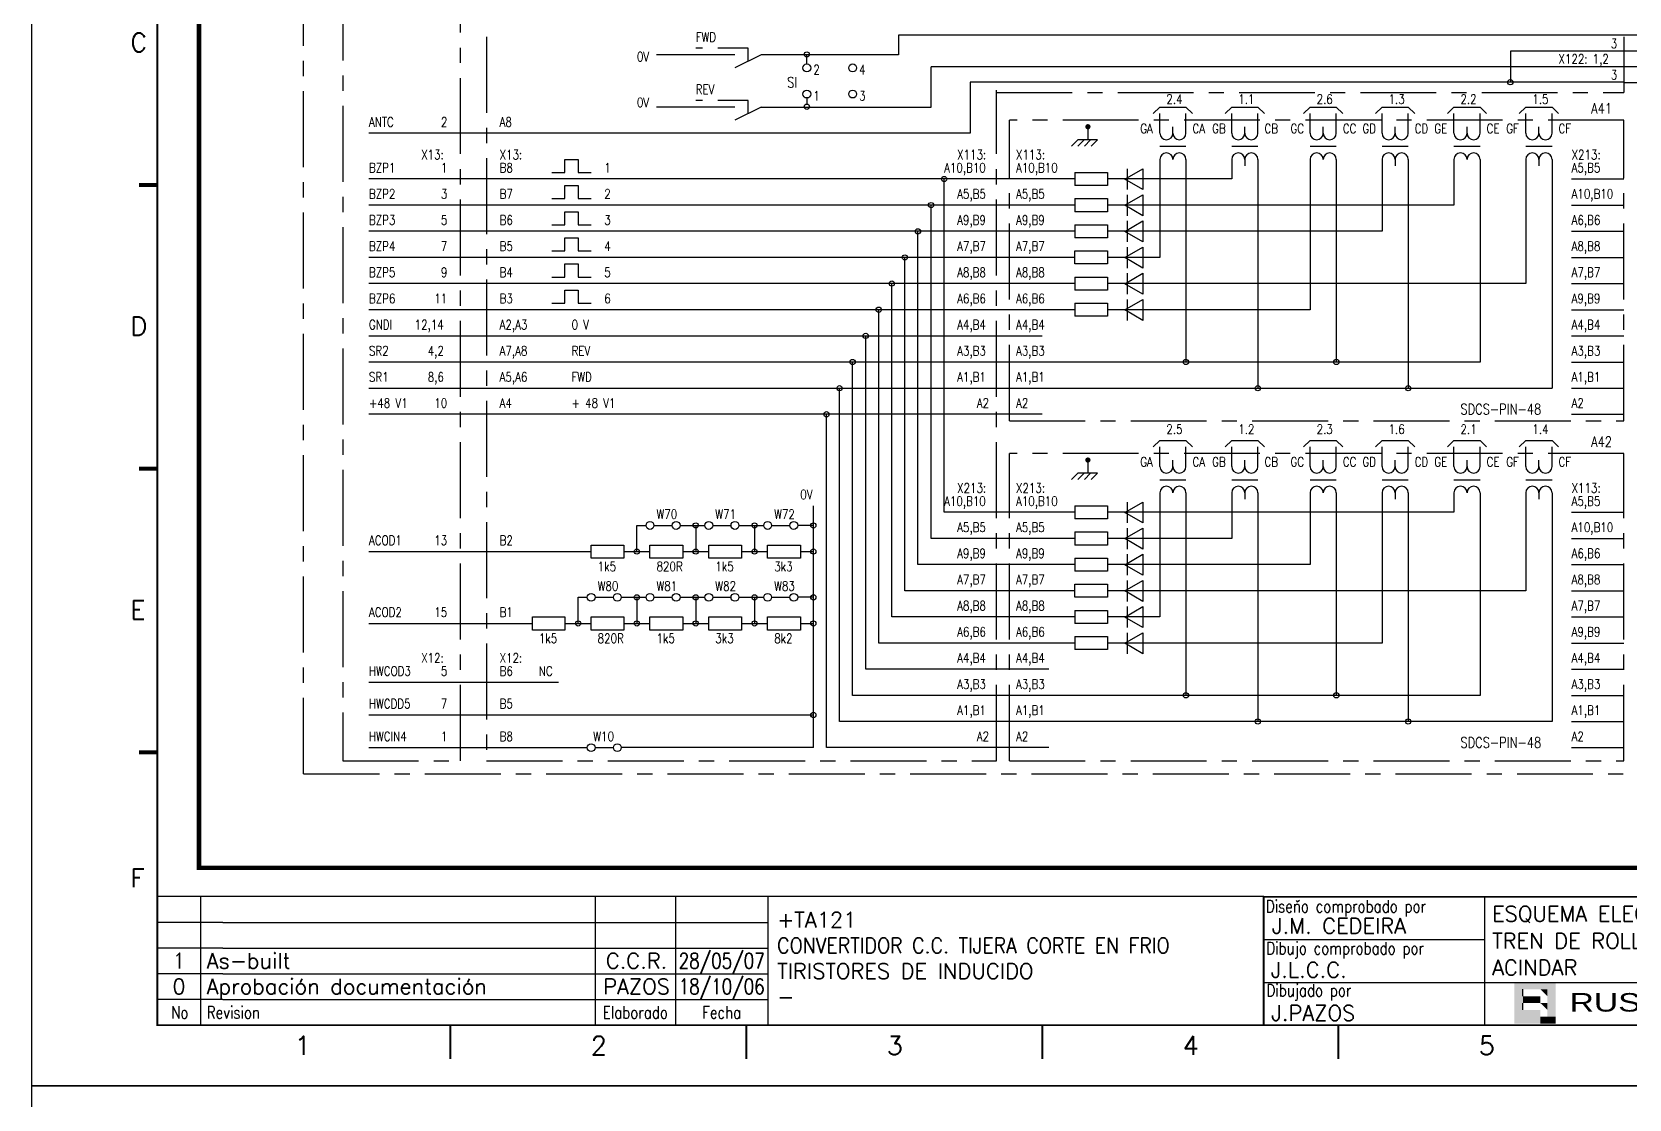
# Model space of a CAD drawing. Extents: x 3 to 423, y -4757 to 292.
# Drawn here: x 2.6 to 265.9, y -1492.4 to -1316.5 of the extents above; entities that cross this region are included whole.
import ezdxf
from ezdxf.enums import TextEntityAlignment as Align

# ---------------------------------------------------------------- set-up
doc = ezdxf.new("R2010")
doc.units = 0
doc.header["$LTSCALE"] = 10
doc.header["$MEASUREMENT"] = 0
for name, pattern in [('CENTER', [2, 1.25, -0.25, 0.25, -0.25]), ('DASHDOT', [1, 0.5, -0.25, 0, -0.25]), ('DASHED', [0.75, 0.5, -0.25])]:
    doc.linetypes.add(name, pattern=pattern)
for name, color, linetype in [('1', 7, 'CONTINUOUS'), ('10', 5, 'CONTINUOUS'), ('2', 7, 'CONTINUOUS'), ('25', 3, 'CONTINUOUS'), ('25K', 4, 'DASHED'), ('25PK', 4, 'CENTER'), ('35', 2, 'CONTINUOUS'), ('DIBUJO', 7, 'CONTINUOUS')]:
    doc.layers.add(name, color=color, linetype=linetype)
doc.styles.add('ABBSTYLE', font='ROMANS.SHX', dxfattribs={"width": 0.8})
doc.styles.add('HELVETICA', font='HELV.SHX')
doc.styles.add('LABEL', font='SIMPLEX', dxfattribs={"width": 0.8, "height": 4})
doc.styles.add('ROMANS', font='romans')

# ---------------------------------------------------------------- blocks, each defined once
blk = doc.blocks.new('newcajec')
at = {"layer": '1'}
for p, q in [((179.4, 20.85), (0.13, 20.85)), ((7, 20.85), (7, 0)), ((71, 20.85), (71, 0)), ((84, 20.85), (84, 0.09)), ((99, 20.85), (99, 0)), ((215.2, 20.8), (215.2, 0)), ((184.64, 20.18), (184.81, 20.01)), ((184.81, 20.01), (185.18, 20.25)), ((10.6, 16.64), (0, 16.64)), ((10.6, 16.64), (99, 16.64)), ((179.4, 13.87), (215.2, 13.87)), ((10.6, 12.48), (0, 12.48)), ((10.6, 12.48), (99, 12.48)), ((10.6, 8.32), (0, 8.32)), ((10.6, 8.32), (99, 8.32)), ((179.4, 6.93), (267.63, 6.93)), ((10.6, 4.16), (0, 4.16)), ((10.6, 4.16), (99, 4.16))]:
    blk.add_line(p, q, dxfattribs=at)
at = {"layer": '1', "const_width": 0.3}
blk.add_lwpolyline([(0, 0), (0, 272.5), (383, 272.5), (383, 0)], close=True, dxfattribs=at)
at = {"layer": '1'}
for points in [[(-2.99, 136.23, 0.6, 0.6, 0), (-0.18, 136.23, 0.6, 0.6, 0)], [(-2.99, 90.23, 0.6, 0.6, 0), (-0.18, 90.23, 0.6, 0.6, 0)], [(-2.99, 44.23, 0.6, 0.6, 0), (-0.18, 44.23, 0.6, 0.6, 0)], [(383, 20.8, 0.3, 0.3, 0), (179.4, 20.8, 0.3, 0.3, 0), (179.4, 0, 0.3, 0.3, 0)], [(47.5, -5.5, 0.3, 0.3, 0), (47.5, -0.09, 0.3, 0.3, 0)], [(95.5, -5.5, 0.3, 0.3, 0), (95.5, -0.09, 0.3, 0.3, 0)], [(143.5, -5.5, 0.3, 0.3, 0), (143.5, -0.09, 0.3, 0.3, 0)], [(191.5, -5.5, 0.3, 0.3, 0), (191.5, -0.09, 0.3, 0.3, 0)]]:
    blk.add_lwpolyline(points, format="xyseb", dxfattribs=at)
at = {"layer": '2', "color": 14}
for p, q in [((221.42, 4.69), (221.42, 5.81)), ((221.42, 2.47), (221.42, 3.58))]:
    blk.add_line(p, q, dxfattribs=at)
for points in [[(220.05, 5.81), (220.05, 6.92), (226.74, 5.81), (226.74, 6.92)], [(221.42, 2.47), (220.05, 2.47), (221.42, 5.81), (220.05, 5.81)], [(224.25, 5.81), (225.37, 5.81), (225.37, 4.69)], [(225.37, 5.81), (226.74, 5.81), (225.37, 1.35), (226.74, 1.35)], [(221.42, 4.69), (224.25, 4.69), (221.42, 3.58), (224.25, 3.58)], [(224.25, 3.58), (225.37, 3.58), (225.37, 2.47)], [(224.25, 0.24), (224.25, 2.47), (220.05, 0.24), (220.05, 2.47)], [(226.74, 1.35), (226.74, 0.24), (224.25, 1.35), (224.25, 0.24)]]:
    blk.add_solid(points, dxfattribs=at)
at = {"layer": '1', "style": 'ROMANS'}
for s, p in [('C', (-4.37, 157.84)), ('D', (-4.37, 111.84)), ('E', (-4.37, 65.84)), ('F', (-4.37, 22.34)), ('1', (22.29, -4.82)), ('2', (70.29, -4.82)), ('3', (118.29, -4.82)), ('4', (166.29, -4.82)), ('5', (214.29, -4.82))]:
    blk.add_text(s, height=3, dxfattribs=at).set_placement(p)
at = {"layer": '1', "style": 'LABEL', "width": 0.8}
for s, p in [('Diseno comprobado por', (179.73, 18.27)), ('Dibujo comprobado por', (179.81, 11.47)), ('Dibujado por', (179.83, 4.64)), ('No', (2.23, 1.05)), ('Revision', (8, 1.05))]:
    blk.add_text(s, height=2, dxfattribs=at).set_placement(p)
for s, p in [('Elaborado', (77.5, 1.05)), ('Fecha', (91.5, 1.05))]:
    blk.add_text(s, height=2, dxfattribs=at).set_placement(p, align=Align.CENTER)
at = {"layer": '10', "style": 'ROMANS'}
for tag, p in [('REV41', (3.5, 18.74)), ('REV43', (77.7, 18.74)), ('REV31', (3.5, 14.58)), ('REV33', (77.7, 14.58)), ('REV21', (3.5, 10.42)), ('REV23', (77.7, 10.42)), ('REV11', (3.5, 6.27)), ('REV13', (77.7, 6.27))]:
    blk.add_attdef(tag, text='', height=2.5, dxfattribs=at).set_placement(p, align=Align.MIDDLE)
for tag, p, height in [('REV42', (8, 17.49), 2.5), ('SHEETNAME1', (100.5, 15.83), 2.5), ('DOCUMENTTYPE', (216.43, 16.8), 2.5), ('NOTA', (305.32, 15.8), 3), ('REV32', (8, 13.33), 2.5), ('DESIGNCHECK', (180.74, 14.83), 2.5), ('SHEETNAME2', (100.5, 11.67), 2.5), ('OBJECT', (216.43, 12.4), 2.5), ('REV22', (8, 9.17), 2.5), ('CUSTOMER', (216.43, 8.08), 2.5), ('ORDER', (305.32, 7.3), 4.5), ('SHEETNAME3', (100.5, 7.51), 2.5), ('DRAWINGCHECK', (180.53, 7.71), 2.5), ('REV12', (8, 5.01), 2.5), ('SHEETNAME4', (100.5, 3.35), 2.5), ('DOCUMENT_ID', (305.32, 0.93), 4.4), ('USER', (180.63, 0.71), 2.5), ('DEPARTMENT', (271.93, 1.05), 2.5)]:
    blk.add_attdef(tag, p, '', height=height, dxfattribs=at)
for tag, width, p, p2 in [('REV44', 1.221199, (84.53, 17.49), (98.48, 17.49)), ('REV34', 1.221199, (84.53, 13.33), (98.48, 13.33)), ('REV24', 1.221199, (84.53, 9.17), (98.48, 9.17)), ('REV14', 1.221199, (84.53, 5.01), (98.48, 5.01)), ('CREATED2', 7.039915, (282.71, 1.05), (301.14, 1.05))]:
    blk.add_attdef(tag, text='', height=2.5, dxfattribs=dict(at, width=width)).set_placement(p, p2, align=Align.FIT)
for tag, p in [('SHEET', (382, 7.43)), ('NEXTSHEET', (382, 0.5))]:
    blk.add_attdef(tag, text='', height=2.5, dxfattribs=at).set_placement(p, align=Align.RIGHT)
at = {"layer": 'DIBUJO', "color": 14, "style": 'HELVETICA', "width": 1.3}
blk.add_text('RUSSULA S.A.', height=3, dxfattribs=at).set_placement((229, 2.19))

msp = doc.modelspace()

# ---------------------------------------------------------------- linework, layer by layer
at = {"layer": '2', "color": 4, "linetype": 'CENTER'}
for p, q in [((53.87, -1228.73), (53.87, -1436.65)), ((47.4, -1438.81), (400.76, -1438.81)), ((47.4, -1438.81), (400.76, -1438.81))]:
    msp.add_line(p, q, dxfattribs=at)
at = {"layer": '2', "color": 3, "linetype": 'DASHDOT', "const_width": 0.724}
msp.add_lwpolyline([(30.17, -1212.57), (405.07, -1212.57), (405.07, -1454.32), (30.17, -1454.32), (30.17, -1212.57)], dxfattribs=at)
at = {"layer": '25'}
for p, q in [((188.53, -1328.92), (187.45, -1330)), ((188.53, -1328.92), (192.84, -1328.92)), ((192.84, -1328.92), (193.91, -1330)), ((200.38, -1328.92), (199.3, -1330)), ((200.38, -1328.92), (204.69, -1328.92)), ((204.69, -1328.92), (205.77, -1330)), ((213.31, -1328.92), (212.23, -1330)), ((213.31, -1328.92), (217.62, -1328.92)), ((217.62, -1328.92), (218.69, -1330)), ((225.16, -1328.92), (224.08, -1330)), ((225.16, -1328.92), (229.47, -1328.92)), ((229.47, -1328.92), (230.54, -1330)), ((237.01, -1328.92), (235.93, -1330)), ((237.01, -1328.92), (241.32, -1328.92)), ((241.32, -1328.92), (242.39, -1330)), ((248.86, -1328.92), (247.78, -1330)), ((248.86, -1328.92), (253.17, -1328.92)), ((253.17, -1328.92), (254.24, -1330)), ((188.53, -1383.86), (187.45, -1384.94)), ((188.53, -1383.86), (192.84, -1383.86)), ((192.84, -1383.86), (193.91, -1384.94)), ((200.38, -1383.86), (199.3, -1384.94)), ((200.38, -1383.86), (204.69, -1383.86)), ((204.69, -1383.86), (205.77, -1384.94)), ((213.31, -1383.86), (212.23, -1384.94)), ((213.31, -1383.86), (217.62, -1383.86)), ((217.62, -1383.86), (218.69, -1384.94)), ((225.16, -1383.86), (224.08, -1384.94)), ((225.16, -1383.86), (229.47, -1383.86)), ((229.47, -1383.86), (230.54, -1384.94)), ((237.01, -1383.86), (235.93, -1384.94)), ((237.01, -1383.86), (241.32, -1383.86)), ((241.32, -1383.86), (242.39, -1384.94)), ((248.86, -1383.86), (247.78, -1384.94)), ((248.86, -1383.86), (253.17, -1383.86)), ((253.17, -1383.86), (254.24, -1384.94))]:
    msp.add_line(p, q, dxfattribs=at)
at = {"layer": '25K'}
for p, q in [((265.02, -1322.22), (285.49, -1322.22)), ((265.02, -1324.85), (294.1, -1324.85))]:
    msp.add_line(p, q, dxfattribs=at)
for points in [[(120.66, -1321.38), (120.66, -1319.23), (112.04, -1319.23)], [(120.66, -1330), (120.66, -1327.84), (112.04, -1327.84)]]:
    msp.add_lwpolyline(points, dxfattribs=at)
at = {"layer": '25PK'}
for p, q in [((47.4, -1438.81), (47.4, -1225.5)), ((73.26, -1436.65), (73.26, -1228.73)), ((77.57, -1237.35), (77.57, -1436.65)), ((265.02, -1237.35), (265.02, -1326.49)), ((161.6, -1436.65), (161.6, -1326.14)), ((161.6, -1326.49), (265.02, -1326.49)), ((265.02, -1331.08), (163.75, -1331.08)), ((163.75, -1380.63), (163.75, -1331.08)), ((265.02, -1380.63), (265.02, -1331.08)), ((163.75, -1380.63), (265.02, -1380.63)), ((265.02, -1386.02), (163.75, -1386.02)), ((163.75, -1436.65), (163.75, -1386.02)), ((265.02, -1436.65), (265.02, -1386.02)), ((53.87, -1436.65), (73.26, -1436.65)), ((77.57, -1436.65), (161.6, -1436.65)), ((163.75, -1436.65), (265.02, -1436.65))]:
    msp.add_line(p, q, dxfattribs=at)
at = {"layer": '35'}
for p, q in [((285.49, -1317.07), (145.44, -1317.07)), ((118.5, -1320.3), (105.58, -1320.3)), ((122.81, -1320.3), (118.5, -1322.46)), ((130.35, -1321.81), (130.35, -1320.3)), ((294.1, -1319.69), (246.31, -1319.69)), ((246.31, -1319.69), (246.31, -1324.8)), ((150.82, -1322.22), (265.02, -1322.22)), ((265.02, -1324.8), (157.29, -1324.8)), ((118.5, -1328.92), (105.58, -1328.92)), ((122.81, -1328.92), (118.5, -1331.08)), ((130.35, -1327.41), (130.35, -1328.39)), ((188.53, -1333.23), (188.53, -1330)), ((192.84, -1333.23), (192.84, -1330)), ((200.38, -1333.23), (200.38, -1330)), ((204.69, -1333.23), (204.69, -1330)), ((213.31, -1333.23), (213.31, -1330)), ((217.62, -1333.23), (217.62, -1330)), ((225.16, -1333.23), (225.16, -1330)), ((229.47, -1333.23), (229.47, -1330)), ((237.01, -1333.23), (237.01, -1330)), ((241.32, -1333.23), (241.32, -1330)), ((248.86, -1333.23), (248.86, -1330)), ((253.17, -1333.23), (253.17, -1330)), ((174.99, -1334.31), (173.98, -1335.35)), ((178.24, -1334.31), (174.99, -1334.31)), ((176.04, -1334.31), (175.04, -1335.35)), ((177.11, -1334.31), (176.11, -1335.35)), ((178.24, -1334.31), (177.23, -1335.35)), ((190.68, -1333.23), (190.68, -1332.15)), ((202.53, -1333.23), (202.53, -1332.15)), ((215.46, -1333.23), (215.46, -1332.15)), ((227.31, -1333.23), (227.31, -1332.15)), ((239.16, -1333.23), (239.16, -1332.15)), ((251.01, -1333.23), (251.01, -1332.15)), ((188.53, -1335.38), (192.84, -1335.38)), ((200.38, -1335.38), (204.69, -1335.38)), ((213.31, -1335.38), (217.62, -1335.38)), ((225.16, -1335.38), (229.47, -1335.38)), ((237.01, -1335.38), (241.32, -1335.38)), ((248.86, -1335.38), (253.17, -1335.38)), ((88.34, -1339.69), (90.49, -1339.69)), ((90.49, -1337.54), (92.65, -1337.54)), ((90.49, -1339.69), (90.49, -1337.54)), ((92.65, -1337.54), (92.65, -1339.69)), ((92.65, -1339.69), (94.8, -1339.69)), ((174.52, -1339.69), (179.91, -1339.69)), ((174.52, -1339.69), (174.52, -1341.85)), ((179.91, -1339.69), (179.91, -1341.85)), ((182.74, -1340.8), (185.73, -1339.07)), ((183.14, -1339.07), (183.14, -1342.52)), ((185.73, -1339.07), (185.73, -1342.52)), ((188.53, -1337.54), (188.53, -1353.7)), ((192.84, -1337.54), (192.84, -1370.94)), ((200.38, -1337.54), (200.38, -1340.77)), ((202.53, -1337.54), (202.53, -1338.62)), ((204.69, -1337.54), (204.69, -1375.25)), ((213.31, -1337.54), (213.31, -1362.32)), ((217.62, -1337.54), (217.62, -1370.94)), ((225.16, -1337.54), (225.16, -1349.39)), ((227.31, -1337.54), (227.31, -1338.62)), ((229.47, -1337.54), (229.47, -1375.25)), ((237.01, -1337.54), (237.01, -1345.08)), ((241.32, -1337.54), (241.32, -1370.94)), ((248.86, -1337.54), (248.86, -1358.01)), ((251.01, -1337.54), (251.01, -1338.62)), ((253.17, -1337.54), (253.17, -1375.25)), ((174.52, -1340.77), (58.18, -1340.77)), ((90.49, -1344), (90.49, -1341.85)), ((90.49, -1341.85), (92.65, -1341.85)), ((92.65, -1341.85), (92.65, -1344)), ((152.98, -1395.71), (152.98, -1340.77)), ((179.91, -1341.85), (174.52, -1341.85)), ((200.38, -1340.77), (179.91, -1340.77)), ((185.73, -1342.52), (182.74, -1340.8)), ((256.4, -1340.77), (265.02, -1340.77)), ((174.52, -1345.08), (58.18, -1345.08)), ((88.34, -1344), (90.49, -1344)), ((92.65, -1344), (94.8, -1344)), ((150.82, -1400.02), (150.82, -1345.08)), ((174.52, -1344), (179.91, -1344)), ((174.52, -1344), (174.52, -1346.16)), ((179.91, -1344), (179.91, -1346.16)), ((237.01, -1345.08), (179.91, -1345.08)), ((182.74, -1345.11), (185.73, -1343.38)), ((185.73, -1346.83), (182.74, -1345.11)), ((183.14, -1343.38), (183.14, -1346.83)), ((185.73, -1343.38), (185.73, -1346.83)), ((256.4, -1345.08), (265.02, -1345.08)), ((90.49, -1348.31), (90.49, -1346.16)), ((90.49, -1346.16), (92.65, -1346.16)), ((92.65, -1346.16), (92.65, -1348.31)), ((179.91, -1346.16), (174.52, -1346.16)), ((182.74, -1349.42), (185.73, -1347.69)), ((183.14, -1347.69), (183.14, -1351.14)), ((185.73, -1347.69), (185.73, -1351.14)), ((174.52, -1349.39), (58.18, -1349.39)), ((88.34, -1348.31), (90.49, -1348.31)), ((92.65, -1348.31), (94.8, -1348.31)), ((148.67, -1404.33), (148.67, -1349.39)), ((174.52, -1348.31), (179.91, -1348.31)), ((174.52, -1348.31), (174.52, -1350.47)), ((179.91, -1348.31), (179.91, -1350.47)), ((225.16, -1349.39), (179.91, -1349.39)), ((185.73, -1351.14), (182.74, -1349.42)), ((256.4, -1349.39), (265.02, -1349.39)), ((88.34, -1352.62), (90.49, -1352.62)), ((90.49, -1350.47), (92.65, -1350.47)), ((90.49, -1352.62), (90.49, -1350.47)), ((92.65, -1350.47), (92.65, -1352.62)), ((92.65, -1352.62), (94.8, -1352.62)), ((179.91, -1350.47), (174.52, -1350.47)), ((174.52, -1352.62), (179.91, -1352.62)), ((174.52, -1354.78), (174.52, -1352.62)), ((179.91, -1352.62), (179.91, -1354.78)), ((182.74, -1353.73), (185.73, -1352)), ((183.14, -1352), (183.14, -1355.45)), ((185.73, -1352), (185.73, -1355.45)), ((174.52, -1353.7), (58.18, -1353.7)), ((90.49, -1354.78), (92.65, -1354.78)), ((90.49, -1356.93), (90.49, -1354.78)), ((92.65, -1354.78), (92.65, -1356.93)), ((146.51, -1408.64), (146.51, -1353.7)), ((179.91, -1354.78), (174.52, -1354.78)), ((188.53, -1353.7), (179.91, -1353.7)), ((185.73, -1355.45), (182.74, -1353.73)), ((256.4, -1353.7), (265.02, -1353.7)), ((174.52, -1358.01), (58.18, -1358.01)), ((88.34, -1356.93), (90.49, -1356.93)), ((92.65, -1356.93), (94.8, -1356.93)), ((144.36, -1412.95), (144.36, -1358.01)), ((174.52, -1356.93), (179.91, -1356.93)), ((174.52, -1356.93), (174.52, -1359.09)), ((179.91, -1356.93), (179.91, -1359.09)), ((248.86, -1358.01), (179.91, -1358.01)), ((182.74, -1358.03), (185.73, -1356.31)), ((185.73, -1359.76), (182.74, -1358.03)), ((183.14, -1356.31), (183.14, -1359.76)), ((185.73, -1356.31), (185.73, -1359.76)), ((256.4, -1358.01), (265.02, -1358.01)), ((90.49, -1361.24), (90.49, -1359.09)), ((90.49, -1359.09), (92.65, -1359.09)), ((92.65, -1359.09), (92.65, -1361.24)), ((179.91, -1359.09), (174.52, -1359.09)), ((182.74, -1362.34), (185.73, -1360.62)), ((183.14, -1360.62), (183.14, -1364.07)), ((185.73, -1360.62), (185.73, -1364.07)), ((174.52, -1362.32), (58.18, -1362.32)), ((88.34, -1361.24), (90.49, -1361.24)), ((92.65, -1361.24), (94.8, -1361.24)), ((142.2, -1417.26), (142.2, -1362.32)), ((174.52, -1361.24), (179.91, -1361.24)), ((174.52, -1361.24), (174.52, -1363.39)), ((179.91, -1363.39), (174.52, -1363.39)), ((179.91, -1361.24), (179.91, -1363.39)), ((213.31, -1362.32), (179.91, -1362.32)), ((185.73, -1364.07), (182.74, -1362.34)), ((256.4, -1362.32), (265.02, -1362.32)), ((58.18, -1366.63), (169.14, -1366.63)), ((140.05, -1421.57), (140.05, -1366.63)), ((256.4, -1366.63), (265.02, -1366.63)), ((241.32, -1370.94), (58.18, -1370.94)), ((137.9, -1425.88), (137.9, -1370.94)), ((256.4, -1370.94), (265.02, -1370.94)), ((58.18, -1375.25), (253.17, -1375.25)), ((135.74, -1430.19), (135.74, -1375.25)), ((256.4, -1375.25), (265.02, -1375.25)), ((169.14, -1379.55), (58.18, -1379.55)), ((133.59, -1434.5), (133.59, -1379.55)), ((256.4, -1379.55), (265.02, -1379.55)), ((188.53, -1388.17), (188.53, -1384.94)), ((190.68, -1388.17), (190.68, -1387.1)), ((192.84, -1388.17), (192.84, -1384.94)), ((200.38, -1388.17), (200.38, -1384.94)), ((202.53, -1388.17), (202.53, -1387.1)), ((204.69, -1388.17), (204.69, -1384.94)), ((213.31, -1388.17), (213.31, -1384.94)), ((215.46, -1388.17), (215.46, -1387.1)), ((217.62, -1388.17), (217.62, -1384.94)), ((225.16, -1388.17), (225.16, -1384.94)), ((227.31, -1388.17), (227.31, -1387.1)), ((229.47, -1388.17), (229.47, -1384.94)), ((237.01, -1388.17), (237.01, -1384.94)), ((239.16, -1388.17), (239.16, -1387.1)), ((241.32, -1388.17), (241.32, -1384.94)), ((248.86, -1388.17), (248.86, -1384.94)), ((251.01, -1388.17), (251.01, -1387.1)), ((253.17, -1388.17), (253.17, -1384.94)), ((174.99, -1389.25), (173.98, -1390.29)), ((178.24, -1389.25), (174.99, -1389.25)), ((176.04, -1389.25), (175.04, -1390.29)), ((177.11, -1389.25), (176.11, -1390.29)), ((178.24, -1389.25), (177.23, -1390.29)), ((188.53, -1390.33), (192.84, -1390.33)), ((188.53, -1392.48), (188.53, -1412.95)), ((192.84, -1392.48), (192.84, -1425.88)), ((200.38, -1390.33), (204.69, -1390.33)), ((200.38, -1392.48), (200.38, -1400.02)), ((202.53, -1392.48), (202.53, -1393.56)), ((204.69, -1392.48), (204.69, -1430.19)), ((213.31, -1390.33), (217.62, -1390.33)), ((213.31, -1392.48), (213.31, -1404.33)), ((217.62, -1392.48), (217.62, -1425.88)), ((225.16, -1390.33), (229.47, -1390.33)), ((225.16, -1392.48), (225.16, -1417.26)), ((227.31, -1392.48), (227.31, -1393.56)), ((229.47, -1392.48), (229.47, -1430.19)), ((237.01, -1390.33), (241.32, -1390.33)), ((237.01, -1392.48), (237.01, -1395.71)), ((241.32, -1392.48), (241.32, -1425.88)), ((248.86, -1390.33), (253.17, -1390.33)), ((248.86, -1392.48), (248.86, -1408.64)), ((251.01, -1392.48), (251.01, -1393.56)), ((253.17, -1392.48), (253.17, -1430.19)), ((131.43, -1434.5), (131.43, -1394.64)), ((174.52, -1394.64), (174.52, -1396.79)), ((174.52, -1394.64), (179.91, -1394.64)), ((179.91, -1394.64), (179.91, -1396.79)), ((182.74, -1395.74), (185.73, -1394.02)), ((183.14, -1394.02), (183.14, -1397.46)), ((185.73, -1394.02), (185.73, -1397.46)), ((174.52, -1395.71), (152.98, -1395.71)), ((179.91, -1396.79), (174.52, -1396.79)), ((237.01, -1395.71), (179.91, -1395.71)), ((185.73, -1397.46), (182.74, -1395.74)), ((256.4, -1395.71), (265.02, -1395.71)), ((102.34, -1402.18), (102.34, -1397.87)), ((102.34, -1397.87), (103.85, -1397.87)), ((105.15, -1397.87), (108.16, -1397.87)), ((109.45, -1397.87), (113.55, -1397.87)), ((112.04, -1397.87), (112.04, -1402.18)), ((114.84, -1397.87), (117.86, -1397.87)), ((119.15, -1397.87), (123.24, -1397.87)), ((121.74, -1397.87), (121.74, -1402.18)), ((124.54, -1397.87), (127.55, -1397.87)), ((131.43, -1397.87), (128.85, -1397.87)), ((174.52, -1400.02), (150.82, -1400.02)), ((174.52, -1398.95), (179.91, -1398.95)), ((174.52, -1398.95), (174.52, -1401.1)), ((179.91, -1398.95), (179.91, -1401.1)), ((200.38, -1400.02), (179.91, -1400.02)), ((182.74, -1400.05), (185.73, -1398.33)), ((185.73, -1401.77), (182.74, -1400.05)), ((183.14, -1398.33), (183.14, -1401.77)), ((185.73, -1398.33), (185.73, -1401.77)), ((256.4, -1400.02), (265.02, -1400.02)), ((58.18, -1402.18), (94.8, -1402.18)), ((86.18, -1402.18), (91.57, -1402.18)), ((94.8, -1401.1), (100.19, -1401.1)), ((94.8, -1403.25), (94.8, -1401.1)), ((100.19, -1401.1), (100.19, -1403.25)), ((100.19, -1402.18), (104.5, -1402.18)), ((104.5, -1401.1), (109.89, -1401.1)), ((104.5, -1403.25), (104.5, -1401.1)), ((109.89, -1401.1), (109.89, -1403.25)), ((109.89, -1402.18), (114.19, -1402.18)), ((114.19, -1401.1), (119.58, -1401.1)), ((114.19, -1403.25), (114.19, -1401.1)), ((119.58, -1401.1), (119.58, -1403.25)), ((119.58, -1402.18), (123.89, -1402.18)), ((123.89, -1401.1), (129.28, -1401.1)), ((123.89, -1403.25), (123.89, -1401.1)), ((129.28, -1401.1), (129.28, -1403.25)), ((129.28, -1402.18), (131.43, -1402.18)), ((179.91, -1401.1), (174.52, -1401.1)), ((182.74, -1404.36), (185.73, -1402.63)), ((183.14, -1402.63), (183.14, -1406.08)), ((185.73, -1402.63), (185.73, -1406.08)), ((100.19, -1403.25), (94.8, -1403.25)), ((109.89, -1403.25), (104.5, -1403.25)), ((119.58, -1403.25), (114.19, -1403.25)), ((129.28, -1403.25), (123.89, -1403.25)), ((174.52, -1404.33), (148.67, -1404.33)), ((174.52, -1403.25), (179.91, -1403.25)), ((174.52, -1403.25), (174.52, -1405.41)), ((179.91, -1405.41), (174.52, -1405.41)), ((179.91, -1403.25), (179.91, -1405.41)), ((213.31, -1404.33), (179.91, -1404.33)), ((185.73, -1406.08), (182.74, -1404.36)), ((256.4, -1404.33), (265.02, -1404.33)), ((174.52, -1407.56), (179.91, -1407.56)), ((174.52, -1409.72), (174.52, -1407.56)), ((179.91, -1407.56), (179.91, -1409.72)), ((182.74, -1408.67), (185.73, -1406.94)), ((183.14, -1406.94), (183.14, -1410.39)), ((185.73, -1406.94), (185.73, -1410.39)), ((92.65, -1414.03), (92.65, -1409.72)), ((92.65, -1409.72), (94.16, -1409.72)), ((95.45, -1409.72), (98.47, -1409.72)), ((99.76, -1409.72), (103.85, -1409.72)), ((102.34, -1409.72), (102.34, -1414.03)), ((105.15, -1409.72), (108.16, -1409.72)), ((109.45, -1409.72), (113.55, -1409.72)), ((112.04, -1409.72), (112.04, -1414.03)), ((114.84, -1409.72), (117.86, -1409.72)), ((119.15, -1409.72), (123.24, -1409.72)), ((121.74, -1409.72), (121.74, -1414.03)), ((124.54, -1409.72), (127.55, -1409.72)), ((131.43, -1409.72), (128.85, -1409.72)), ((174.52, -1408.64), (146.51, -1408.64)), ((179.91, -1409.72), (174.52, -1409.72)), ((248.86, -1408.64), (179.91, -1408.64)), ((185.73, -1410.39), (182.74, -1408.67)), ((256.4, -1408.64), (265.02, -1408.64)), ((85.11, -1412.95), (90.49, -1412.95)), ((85.11, -1415.11), (85.11, -1412.95)), ((90.49, -1412.95), (90.49, -1415.11)), ((94.8, -1412.95), (100.19, -1412.95)), ((94.8, -1415.11), (94.8, -1412.95)), ((100.19, -1412.95), (100.19, -1415.11)), ((104.5, -1412.95), (109.89, -1412.95)), ((104.5, -1415.11), (104.5, -1412.95)), ((109.89, -1412.95), (109.89, -1415.11)), ((114.19, -1412.95), (119.58, -1412.95)), ((114.19, -1415.11), (114.19, -1412.95)), ((119.58, -1412.95), (119.58, -1415.11)), ((123.89, -1412.95), (129.28, -1412.95)), ((123.89, -1415.11), (123.89, -1412.95)), ((129.28, -1412.95), (129.28, -1415.11)), ((174.52, -1412.95), (144.36, -1412.95)), ((174.52, -1411.87), (179.91, -1411.87)), ((174.52, -1411.87), (174.52, -1414.03)), ((179.91, -1411.87), (179.91, -1414.03)), ((188.53, -1412.95), (179.91, -1412.95)), ((182.74, -1412.98), (185.73, -1411.25)), ((185.73, -1414.7), (182.74, -1412.98)), ((183.14, -1411.25), (183.14, -1414.7)), ((185.73, -1411.25), (185.73, -1414.7)), ((256.4, -1412.95), (265.02, -1412.95)), ((58.18, -1414.03), (85.11, -1414.03)), ((90.49, -1415.11), (85.11, -1415.11)), ((90.49, -1414.03), (94.8, -1414.03)), ((100.19, -1415.11), (94.8, -1415.11)), ((100.19, -1414.03), (104.5, -1414.03)), ((109.89, -1415.11), (104.5, -1415.11)), ((109.89, -1414.03), (114.19, -1414.03)), ((119.58, -1415.11), (114.19, -1415.11)), ((119.58, -1414.03), (123.89, -1414.03)), ((129.28, -1415.11), (123.89, -1415.11)), ((129.28, -1414.03), (131.43, -1414.03)), ((179.91, -1414.03), (174.52, -1414.03)), ((174.52, -1416.18), (179.91, -1416.18)), ((174.52, -1416.18), (174.52, -1418.34)), ((179.91, -1416.18), (179.91, -1418.34)), ((182.74, -1417.29), (185.73, -1415.56)), ((183.14, -1415.56), (183.14, -1419.01)), ((185.73, -1415.56), (185.73, -1419.01)), ((174.52, -1417.26), (142.2, -1417.26)), ((179.91, -1418.34), (174.52, -1418.34)), ((225.16, -1417.26), (179.91, -1417.26)), ((185.73, -1419.01), (182.74, -1417.29)), ((256.4, -1417.26), (265.02, -1417.26)), ((58.18, -1423.72), (89.42, -1423.72)), ((170.21, -1421.57), (140.05, -1421.57)), ((256.4, -1421.57), (265.02, -1421.57)), ((241.32, -1425.88), (137.9, -1425.88)), ((256.4, -1425.88), (265.02, -1425.88)), ((58.18, -1429.11), (131.43, -1429.11)), ((253.17, -1430.19), (135.74, -1430.19)), ((256.4, -1430.19), (265.02, -1430.19)), ((58.18, -1434.5), (94.16, -1434.5)), ((95.45, -1434.5), (98.47, -1434.5)), ((131.43, -1434.5), (99.76, -1434.5)), ((170.21, -1434.5), (133.59, -1434.5)), ((256.4, -1434.5), (265.02, -1434.5))]:
    msp.add_line(p, q, dxfattribs=at)
at = {"layer": '35', "linetype": 'Continuous'}
for p, q in [((176.64, -1332.15), (176.64, -1334.31)), ((176.64, -1387.1), (176.64, -1389.25))]:
    msp.add_line(p, q, dxfattribs=at)
at = {"layer": '35'}
for points in [[(145.44, -1317.07), (145.44, -1320.3), (122.81, -1320.3)], [(122.81, -1328.92), (150.82, -1328.92), (150.82, -1322.31)], [(157.29, -1324.83), (157.29, -1333.23), (58.18, -1333.23)]]:
    msp.add_lwpolyline(points, dxfattribs=at)
for points in [[(176.68, -1331.94, 0.431, 0.431, 1), (176.68, -1332.37, 0.431, 0.431, 1)], [(176.68, -1386.88, 0.431, 0.431, 1), (176.68, -1387.31, 0.431, 0.431, 1)]]:
    msp.add_lwpolyline(points, format="xyseb", close=True, dxfattribs=at)
for centre, radius in [((130.35, -1320.24), 0.431), ((130.35, -1322.46), 0.646), ((137.9, -1322.46), 0.646), ((130.35, -1326.77), 0.646), ((137.9, -1326.77), 0.646), ((246.3, -1324.82), 0.431), ((130.35, -1328.86), 0.431), ((152.98, -1340.77), 0.431), ((150.82, -1345.08), 0.431), ((148.67, -1349.39), 0.431), ((146.51, -1353.7), 0.431), ((144.36, -1358.01), 0.431), ((142.2, -1362.32), 0.431), ((140.05, -1366.63), 0.431), ((137.9, -1370.94), 0.431), ((192.84, -1370.94), 0.431), ((217.62, -1370.94), 0.431), ((135.74, -1375.25), 0.431), ((204.69, -1375.25), 0.431), ((229.47, -1375.25), 0.431), ((133.59, -1379.55), 0.431), ((104.5, -1397.87), 0.646), ((108.81, -1397.87), 0.646), ((112.04, -1397.87), 0.431), ((114.19, -1397.87), 0.646), ((118.5, -1397.87), 0.646), ((121.74, -1397.87), 0.431), ((123.89, -1397.87), 0.646), ((128.2, -1397.87), 0.646), ((131.43, -1397.87), 0.431), ((102.34, -1402.18), 0.431), ((112.04, -1402.18), 0.431), ((121.74, -1402.18), 0.431), ((131.43, -1402.18), 0.431), ((94.8, -1409.72), 0.646), ((99.11, -1409.72), 0.646), ((102.34, -1409.72), 0.431), ((104.5, -1409.72), 0.646), ((108.81, -1409.72), 0.646), ((112.04, -1409.72), 0.431), ((114.19, -1409.72), 0.646), ((118.5, -1409.72), 0.646), ((121.74, -1409.72), 0.431), ((123.89, -1409.72), 0.646), ((128.2, -1409.72), 0.646), ((131.43, -1409.72), 0.431), ((92.65, -1414.03), 0.431), ((102.34, -1414.03), 0.431), ((112.04, -1414.03), 0.431), ((121.74, -1414.03), 0.431), ((131.43, -1414.03), 0.431), ((192.84, -1425.88), 0.431), ((217.62, -1425.88), 0.431), ((131.43, -1429.11), 0.431), ((204.69, -1430.19), 0.431), ((229.47, -1430.19), 0.431), ((94.8, -1434.5), 0.646), ((99.11, -1434.5), 0.646)]:
    msp.add_circle(centre, radius, dxfattribs=at)
for centre, start, end in [((189.61, -1333.23), 180, 0), ((191.76, -1333.23), 180, 0), ((201.46, -1333.23), 180, 0), ((203.61, -1333.23), 180, 0), ((214.38, -1333.23), 180, 0), ((216.54, -1333.23), 180, 0), ((226.23, -1333.23), 180, 0), ((228.39, -1333.23), 180, 0), ((238.08, -1333.23), 180, 0), ((240.24, -1333.23), 180, 0), ((249.93, -1333.23), 180, 0), ((252.09, -1333.23), 180, 0), ((189.61, -1337.54), 0, 180), ((191.76, -1337.54), 0, 180), ((201.46, -1337.54), 0, 180), ((203.61, -1337.54), 0, 180), ((214.38, -1337.54), 0, 180), ((216.54, -1337.54), 0, 180), ((226.23, -1337.54), 0, 180), ((228.39, -1337.54), 0, 180), ((238.08, -1337.54), 0, 180), ((240.24, -1337.54), 0, 180), ((249.93, -1337.54), 0, 180), ((252.09, -1337.54), 0, 180), ((189.61, -1388.17), 180, 0), ((191.76, -1388.17), 180, 0), ((201.46, -1388.17), 180, 0), ((203.61, -1388.17), 180, 0), ((214.38, -1388.17), 180, 0), ((216.54, -1388.17), 180, 0), ((226.23, -1388.17), 180, 0), ((228.39, -1388.17), 180, 0), ((238.08, -1388.17), 180, 0), ((240.24, -1388.17), 180, 0), ((249.93, -1388.17), 180, 0), ((252.09, -1388.17), 180, 0), ((189.61, -1392.48), 0, 180), ((191.76, -1392.48), 0, 180), ((201.46, -1392.48), 0, 180), ((203.61, -1392.48), 0, 180), ((214.38, -1392.48), 0, 180), ((216.54, -1392.48), 0, 180), ((226.23, -1392.48), 0, 180), ((228.39, -1392.48), 0, 180), ((238.08, -1392.48), 0, 180), ((240.24, -1392.48), 0, 180), ((249.93, -1392.48), 0, 180), ((252.09, -1392.48), 0, 180)]:
    msp.add_arc(centre, 1.08, start, end, dxfattribs=at)
at = {"layer": 'DIBUJO'}
for points in [[(2.63, -1193.25), (422.63, -1193.25), (422.63, -1490.25), (2.63, -1490.25), (2.63, -1193.25)], [(2.63, -1490.25), (422.63, -1490.25), (422.63, -1787.25), (2.63, -1787.25), (2.63, -1490.25)]]:
    msp.add_lwpolyline(points, dxfattribs=at)

# ---------------------------------------------------------------- block references
at = {"layer": '2', "color": 7}
ref = msp.add_blockref('newcajec', (23.31, -1480.23), dxfattribs=dict(at, xscale=1.016442892079944, yscale=1.016442892079944, zscale=1.016442892079944))
ref.add_attrib('REV24', '28/05/07', dxfattribs={"layer": '10', "height": 2.541, "style": 'ROMANS', "width": 0.728168}).set_placement((109.23, -1470.9), (123.41, -1470.9), align=Align.FIT)
ref.add_attrib('SHEETNAME3', 'TIRISTORES DE INDUCIDO', (125.46, -1472.6), dxfattribs={"layer": '10', "height": 2.5411, "style": 'ROMANS'})
ref.add_attrib('SHEETNAME2', 'CONVERTIDOR C.C. TIJERA CORTE EN FRIO', (125.46, -1468.37), dxfattribs={"layer": '10', "height": 2.5411, "style": 'ROMANS', "width": 0.9})
ref.add_attrib('SHEETNAME1', '+TA121', (125.46, -1464.14), dxfattribs={"layer": '10', "height": 2.541, "style": 'ROMANS'})
ref.add_attrib('USER', 'J.PAZOS', (206.91, -1479.51), dxfattribs={"layer": '10', "height": 2.541, "style": 'ROMANS'})
ref.add_attrib('DRAWINGCHECK', 'J.L.C.C.', (206.81, -1472.39), dxfattribs={"layer": '10', "height": 2.541, "style": 'ROMANS'})
ref.add_attrib('DESIGNCHECK', 'J.M. CEDEIRA', (207.02, -1465.15), dxfattribs={"layer": '10', "height": 2.5411, "style": 'ROMANS'})
ref.add_attrib('REV22', 'As-built', (31.44, -1470.9), dxfattribs={"layer": '10', "height": 2.541, "style": 'ROMANS'})
ref.add_attrib('REV12', 'Aprobación documentación', (31.44, -1475.13), dxfattribs={"layer": '10', "height": 2.5411, "style": 'ROMANS'})
ref.add_attrib('REV21', '1', dxfattribs={"layer": '10', "height": 2.54, "style": 'ROMANS'}).set_placement((26.87, -1469.63), align=Align.MIDDLE)
ref.add_attrib('REV11', '0', dxfattribs={"layer": '10', "height": 2.54, "style": 'ROMANS'}).set_placement((26.87, -1473.86), align=Align.MIDDLE)
ref.add_attrib('SHEETNAME4', '-', (125.46, -1476.83), dxfattribs={"layer": '10', "height": 2.54, "style": 'ROMANS'})
ref.add_attrib('REV14', '18/10/06', dxfattribs={"layer": '10', "height": 2.541, "style": 'ROMANS', "width": 0.728168}).set_placement((109.23, -1475.13), (123.41, -1475.13), align=Align.FIT)
ref.add_attrib('REV23', 'C.C.R.', dxfattribs={"layer": '10', "height": 2.541, "style": 'ROMANS'}).set_placement((102.29, -1469.63), align=Align.MIDDLE)
ref.add_attrib('REV13', 'PAZOS', dxfattribs={"layer": '10', "height": 2.541, "style": 'ROMANS'}).set_placement((102.29, -1473.86), align=Align.MIDDLE)
ref.add_attrib('CUSTOMER', 'ACINDAR', (243.3, -1472.01), dxfattribs={"layer": '10', "height": 2.541, "style": 'ROMANS'})
ref.add_attrib('OBJECT', 'TREN DE ROLLOS Y BARRAS', (243.3, -1467.62), dxfattribs={"layer": '10', "height": 2.5411, "style": 'ROMANS'})
ref.add_attrib('DOCUMENTTYPE', 'ESQUEMA ELECTRICO', (243.3, -1463.15), dxfattribs={"layer": '10', "height": 2.5411, "style": 'ROMANS'})

# ---------------------------------------------------------------- texts
at = {"layer": '25', "style": 'ABBSTYLE', "width": 0.8}
for s, height, p in [('FWD', 1.551, (112.04, -1318.15)), ('3', 1.55, (262.86, -1319.23)), ('0V', 1.551, (102.34, -1321.38)), ('X122: 1,2', 1.551, (254.24, -1321.76)), ('SI', 1.724, (127.12, -1325.69)), ('2', 1.55, (131.43, -1323.53)), ('4', 1.55, (138.97, -1323.53)), ('3', 1.55, (262.86, -1324.38)), ('REV', 1.551, (112.04, -1326.77)), ('1', 1.55, (131.43, -1327.84)), ('3', 1.55, (138.97, -1327.84)), ('0V', 1.551, (102.34, -1328.92)), ('2.4', 1.551, (189.61, -1328.38)), ('1.1', 1.551, (201.46, -1328.38)), ('2.6', 1.551, (214.38, -1328.38)), ('1.3', 1.551, (226.23, -1328.38)), ('2.2', 1.551, (238.08, -1328.38)), ('1.5', 1.551, (249.93, -1328.38)), ('A41', 1.724, (259.63, -1330)), ('ANTC', 1.551, (58.18, -1332.15)), ('2', 1.55, (70.03, -1332.15)), ('A8', 1.551, (79.72, -1332.15)), ('GA', 1.551, (185.3, -1333.23)), ('CA', 1.551, (193.91, -1333.23)), ('GB', 1.551, (197.15, -1333.23)), ('CB', 1.551, (205.77, -1333.23)), ('GC', 1.551, (210.07, -1333.23)), ('CC', 1.551, (218.69, -1333.23)), ('GD', 1.551, (221.92, -1333.23)), ('CD', 1.551, (230.54, -1333.23)), ('GE', 1.551, (233.78, -1333.23)), ('CE', 1.551, (242.39, -1333.23)), ('GF', 1.551, (245.63, -1333.23)), ('CF', 1.551, (254.24, -1333.23)), ('X13:', 1.551, (66.79, -1337.54)), ('X13:', 1.551, (79.72, -1337.54)), ('X113:', 1.551, (155.13, -1337.54)), ('X113:', 1.551, (164.83, -1337.54)), ('X213:', 1.551, (256.4, -1337.54)), ('BZP1', 1.551, (58.18, -1339.69)), ('1', 1.55, (70.03, -1339.69)), ('B8', 1.551, (79.72, -1339.69)), ('1', 1.55, (96.96, -1339.69)), ('A10,B10', 1.551, (152.98, -1339.69)), ('A10,B10', 1.551, (164.83, -1339.69)), ('A5,B5', 1.551, (256.4, -1339.69)), ('BZP2', 1.551, (58.18, -1344)), ('3', 1.55, (70.03, -1344)), ('B7', 1.551, (79.72, -1344)), ('2', 1.55, (96.96, -1344)), ('A5,B5', 1.551, (155.13, -1344)), ('A5,B5', 1.551, (164.83, -1344)), ('A10,B10', 1.551, (256.4, -1344)), ('BZP3', 1.551, (58.18, -1348.31)), ('5', 1.55, (70.03, -1348.31)), ('B6', 1.551, (79.72, -1348.31)), ('3', 1.55, (96.96, -1348.31)), ('A9,B9', 1.551, (155.13, -1348.31)), ('A9,B9', 1.551, (164.83, -1348.31)), ('A6,B6', 1.551, (256.4, -1348.31)), ('BZP4', 1.551, (58.18, -1352.62)), ('7', 1.55, (70.03, -1352.62)), ('B5', 1.551, (79.72, -1352.62)), ('4', 1.55, (96.96, -1352.62)), ('A7,B7', 1.551, (155.13, -1352.62)), ('A7,B7', 1.551, (164.83, -1352.62)), ('A8,B8', 1.551, (256.4, -1352.62)), ('BZP5', 1.551, (58.18, -1356.93)), ('9', 1.55, (70.03, -1356.93)), ('B4', 1.551, (79.72, -1356.93)), ('5', 1.55, (96.96, -1356.93)), ('A8,B8', 1.551, (155.13, -1356.93)), ('A8,B8', 1.551, (164.83, -1356.93)), ('A7,B7', 1.551, (256.4, -1356.93)), ('BZP6', 1.551, (58.18, -1361.24)), ('11', 1.551, (68.95, -1361.24)), ('B3', 1.551, (79.72, -1361.24)), ('6', 1.55, (96.96, -1361.24)), ('A6,B6', 1.551, (155.13, -1361.24)), ('A6,B6', 1.551, (164.83, -1361.24)), ('A9,B9', 1.551, (256.4, -1361.24)), ('GNDI', 1.551, (58.18, -1365.55)), ('12,14', 1.551, (65.72, -1365.55)), ('A2,A3', 1.551, (79.72, -1365.55)), ('0 V', 1.551, (91.57, -1365.55)), ('A4,B4', 1.551, (155.13, -1365.55)), ('A4,B4', 1.551, (164.83, -1365.55)), ('A4,B4', 1.551, (256.4, -1365.55)), ('SR2', 1.551, (58.18, -1369.86)), ('4,2', 1.551, (67.87, -1369.86)), ('A7,A8', 1.551, (79.72, -1369.86)), ('REV', 1.551, (91.57, -1369.86)), ('A3,B3', 1.551, (155.13, -1369.86)), ('A3,B3', 1.551, (164.83, -1369.86)), ('A3,B3', 1.551, (256.4, -1369.86)), ('SR1', 1.551, (58.18, -1374.17)), ('8,6', 1.551, (67.87, -1374.17)), ('A5,A6', 1.551, (79.72, -1374.17)), ('FWD', 1.551, (91.57, -1374.17)), ('A1,B1', 1.551, (155.13, -1374.17)), ('A1,B1', 1.551, (164.83, -1374.17)), ('A1,B1', 1.551, (256.4, -1374.17)), ('+48 V1', 1.551, (58.18, -1378.48)), ('10', 1.551, (68.95, -1378.48)), ('A4', 1.551, (79.72, -1378.48)), ('+ 48 V1', 1.551, (91.57, -1378.48)), ('A2', 1.551, (158.36, -1378.48)), ('A2', 1.551, (164.83, -1378.48)), ('SDCS-PIN-48', 1.7237, (238.08, -1379.58)), ('A2', 1.551, (256.4, -1378.48)), ('2.5', 1.551, (189.61, -1382.79)), ('1.2', 1.551, (201.46, -1382.79)), ('2.3', 1.551, (214.38, -1382.79)), ('1.6', 1.551, (226.23, -1382.79)), ('2.1', 1.551, (238.08, -1382.79)), ('1.4', 1.551, (249.93, -1382.79)), ('A42', 1.724, (259.63, -1384.94)), ('GA', 1.551, (185.3, -1388.17)), ('CA', 1.551, (193.91, -1388.17)), ('GB', 1.551, (197.15, -1388.17)), ('CB', 1.551, (205.77, -1388.17)), ('GC', 1.551, (210.07, -1388.17)), ('CC', 1.551, (218.69, -1388.17)), ('GD', 1.551, (221.92, -1388.17)), ('CD', 1.551, (230.54, -1388.17)), ('GE', 1.551, (233.78, -1388.17)), ('CE', 1.551, (242.39, -1388.17)), ('GF', 1.551, (245.63, -1388.17)), ('CF', 1.551, (254.24, -1388.17)), ('0V', 1.551, (129.28, -1393.56)), ('X213:', 1.551, (155.13, -1392.48)), ('X213:', 1.551, (164.83, -1392.48)), ('X113:', 1.551, (256.4, -1392.48)), ('A10,B10', 1.551, (152.98, -1394.64)), ('A10,B10', 1.551, (164.83, -1394.64)), ('A5,B5', 1.551, (256.4, -1394.64)), ('W70', 1.551, (105.58, -1396.79)), ('W71', 1.551, (115.27, -1396.79)), ('W72', 1.551, (124.97, -1396.79)), ('A5,B5', 1.551, (155.13, -1398.95)), ('A5,B5', 1.551, (164.83, -1398.95)), ('A10,B10', 1.551, (256.4, -1398.95)), ('ACOD1', 1.551, (58.18, -1401.1)), ('13', 1.551, (68.95, -1401.1)), ('B2', 1.551, (79.72, -1401.1)), ('A9,B9', 1.551, (155.13, -1403.25)), ('A9,B9', 1.551, (164.83, -1403.25)), ('A6,B6', 1.551, (256.4, -1403.25)), ('1k5', 1.551, (95.88, -1405.41)), ('820R', 1.551, (105.58, -1405.41)), ('1k5', 1.551, (115.27, -1405.41)), ('3k3', 1.551, (124.97, -1405.41)), ('W80', 1.551, (95.88, -1408.64)), ('W81', 1.551, (105.58, -1408.64)), ('W82', 1.551, (115.27, -1408.64)), ('W83', 1.551, (124.97, -1408.64)), ('A7,B7', 1.551, (155.13, -1407.56)), ('A7,B7', 1.551, (164.83, -1407.56)), ('A8,B8', 1.551, (256.4, -1407.56)), ('A8,B8', 1.551, (155.13, -1411.87)), ('A8,B8', 1.551, (164.83, -1411.87)), ('A7,B7', 1.551, (256.4, -1411.87)), ('ACOD2', 1.551, (58.18, -1412.95)), ('15', 1.551, (68.95, -1412.95)), ('B1', 1.551, (79.72, -1412.95)), ('1k5', 1.551, (86.18, -1417.26)), ('820R', 1.551, (95.88, -1417.26)), ('1k5', 1.551, (105.58, -1417.26)), ('3k3', 1.551, (115.27, -1417.26)), ('8k2', 1.551, (124.97, -1417.26)), ('A6,B6', 1.551, (155.13, -1416.18)), ('A6,B6', 1.551, (164.83, -1416.18)), ('A9,B9', 1.551, (256.4, -1416.18)), ('HWCOD3', 1.551, (58.18, -1422.65)), ('X12:', 1.551, (66.79, -1420.49)), ('5', 1.55, (70.03, -1422.65)), ('X12:', 1.551, (79.72, -1420.49)), ('B6', 1.551, (79.72, -1422.65)), ('NC', 1.551, (86.18, -1422.65)), ('A4,B4', 1.551, (155.13, -1420.49)), ('A4,B4', 1.551, (164.83, -1420.49)), ('A4,B4', 1.551, (256.4, -1420.49)), ('A3,B3', 1.551, (155.13, -1424.8)), ('A3,B3', 1.551, (164.83, -1424.8)), ('A3,B3', 1.551, (256.4, -1424.8)), ('HWCDD5', 1.551, (58.18, -1428.03)), ('7', 1.55, (70.03, -1428.03)), ('B5', 1.551, (79.72, -1428.03)), ('A1,B1', 1.551, (155.13, -1429.11)), ('A1,B1', 1.551, (164.83, -1429.11)), ('A1,B1', 1.551, (256.4, -1429.11)), ('HWCIN4', 1.551, (58.18, -1433.42)), ('1', 1.55, (70.03, -1433.42)), ('B8', 1.551, (79.72, -1433.42)), ('W10', 1.551, (95.16, -1433.42)), ('A2', 1.551, (158.36, -1433.42)), ('A2', 1.551, (164.83, -1433.42)), ('A2', 1.551, (256.4, -1433.42)), ('SDCS-PIN-48', 1.7237, (238.08, -1434.52))]:
    msp.add_text(s, height=height, dxfattribs=at).set_placement(p)

doc.saveas('drawing.dxf')
